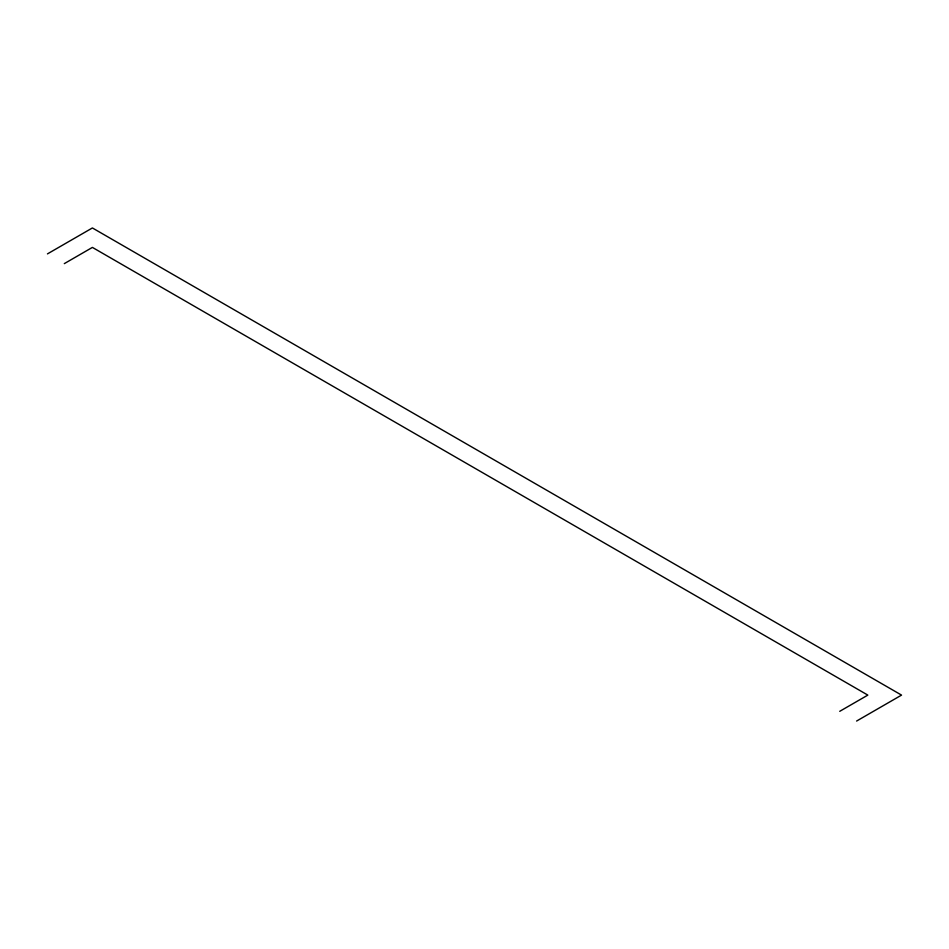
<?xml version="1.0" encoding="UTF-8"?>
<svg xmlns="http://www.w3.org/2000/svg" width="949" height="949" viewBox="0 0 949 949"><rect width="100%" height="100%" fill="white"/><g stroke="black" fill="none" stroke-linecap="round" stroke-linejoin="round"><path stroke-width="1.42" d="M47.45 253.893L92.397 227.95L901.55 695.107L856.603 721.05M64.307 263.632L92.397 247.404L867.837 695.107L839.735 711.323"/></g></svg>
